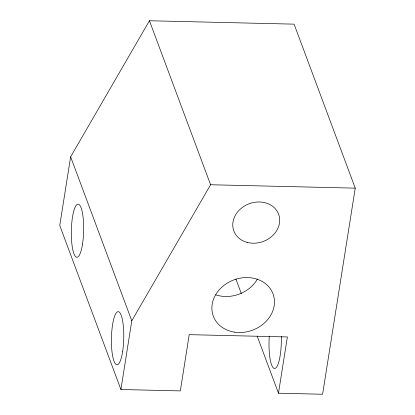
<?xml version="1.0" encoding="UTF-8"?>
<svg xmlns="http://www.w3.org/2000/svg" width="415" height="415" viewBox="0 0 415 415"><rect width="100%" height="100%" fill="white"/><g stroke="black" fill="none" stroke-linecap="round" stroke-linejoin="round"><path stroke-width="0.62" d="M70.638 156.813L59.76 225.511L120.91 389.509L180.318 390.904L189.23 334.651L287.382 336.959L278.475 393.213L322.6 394.25L355.24 188.145L294.09 24.148L149.441 20.75L70.638 156.813L131.788 320.811L120.91 389.509M131.788 320.811L210.592 184.748L149.441 20.75M210.592 184.748L355.24 188.145M235.896 279.02L241.333 293.602M257.186 336.119L278.475 393.213M281.318 336.472A26.56 6.158 -88.7 0 1 274.533 368.489A26.56 6.158 -88.7 0 1 269.294 336.098M257.383 279.098A31.872 26.825 -20.4 0 1 215.66 294.8M247.065 242.365A23.904 20.117 -20.4 0 0 279.539 217.792A23.904 20.117 -20.4 0 0 242.106 207.635A23.904 20.117 -20.4 0 0 247.065 242.365M82.518 244.134A26.56 6.158 -88.7 0 0 78.139 204.139A26.56 6.158 -88.7 0 0 71.857 243.802A26.56 6.158 -88.7 0 0 82.518 244.134M122.617 351.671A26.56 6.158 -88.7 0 0 118.239 311.675A26.56 6.158 -88.7 0 0 111.957 351.344A26.56 6.158 -88.7 0 0 122.617 351.671M234.817 332.187A31.872 26.825 -20.4 0 0 273.48 295.195A31.872 26.825 -20.4 0 0 221.237 287.73A31.872 26.825 -20.4 0 0 234.817 332.187"/></g></svg>
